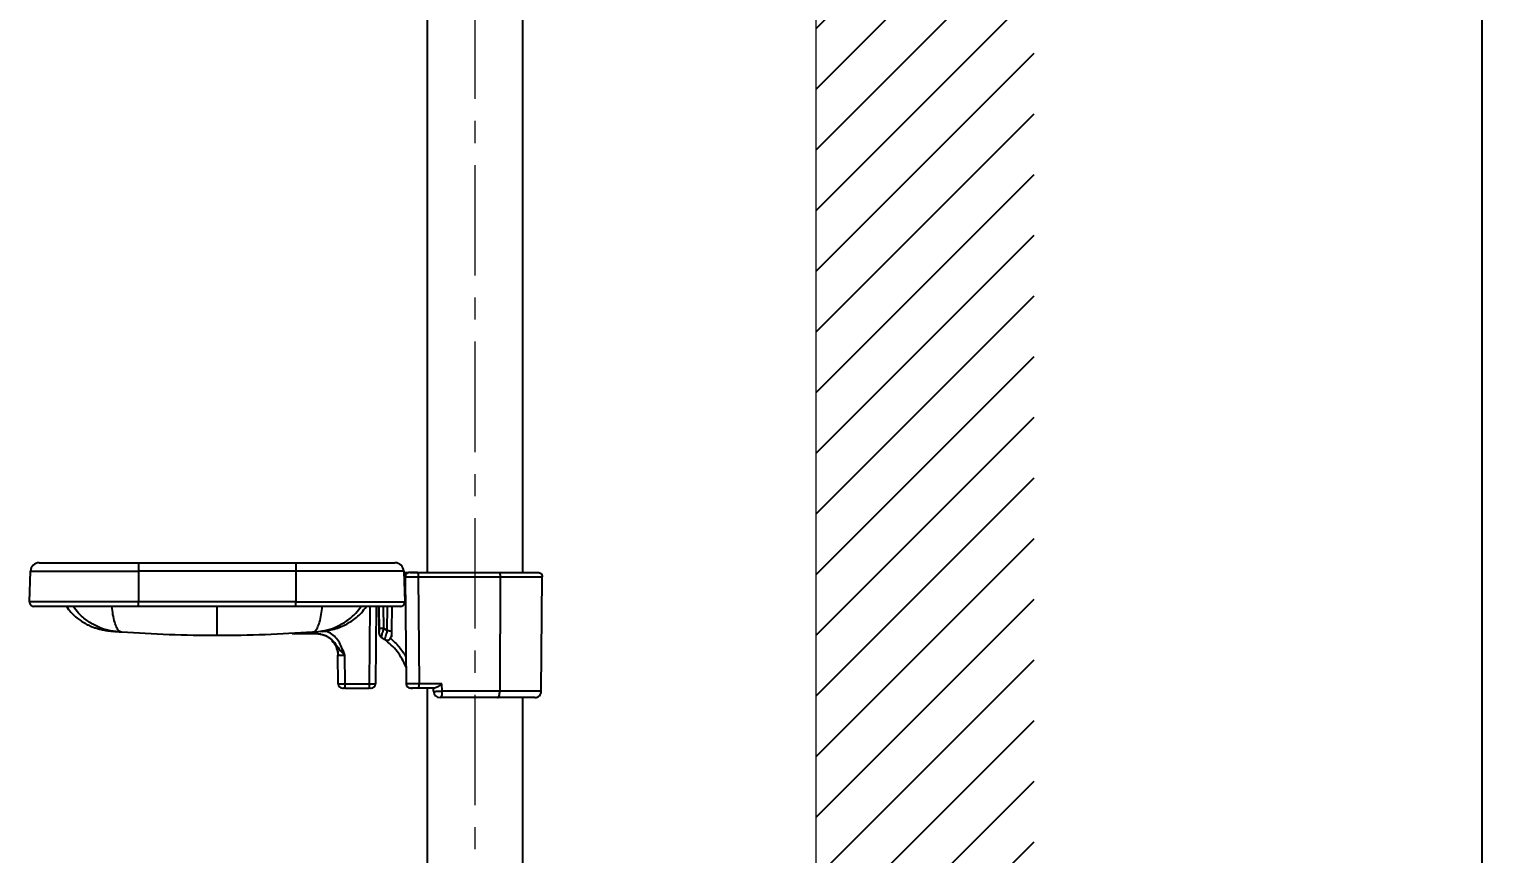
# Model space of a CAD drawing. Header units: millimetres. Extents: x 6110 to 6704, y -3675 to -2835.
# Drawn here: x 6552.2 to 6637, y -3327.8 to -3280.4 of the extents above; entities that cross this region are included whole.
import ezdxf

# ---------------------------------------------------------------- set-up
doc = ezdxf.new("R2010")
doc.units = ezdxf.units.MM
doc.header["$LTSCALE"] = 0.1
doc.linetypes.add('CENTERX2', pattern=[101.6, 63.5, -12.7, 12.7, -12.7])
doc.layers.get('0').update_dxf_attribs({"lineweight": 13})
doc.layers.add('CENTER', color=1, linetype='CENTERX2', lineweight=15)
doc.layers.add('DIM', color=3, linetype='Continuous', lineweight=9)
doc.layers.add('hatch', color=2, linetype='Continuous')
doc.styles.get("Standard").update_dxf_attribs({"font": 'arial.ttf'})
doc.dimstyles.new('ISO-25', dxfattribs={"dimtxt": 2.5, "dimasz": 2.5, "dimexe": 1.25, "dimexo": 0.625, "dimtad": 1, "dimlfac": 5, "dimtxsty": 'Standard', "dimcen": 2.5, "dimadec": 0, "dimazin": 0, "dimtfac": 1, "dimtmove": 0, "dimatfit": 3, "dimfxl": 0, "dimarcsym": 0})

# ---------------------------------------------------------------- blocks, each defined once
blk = doc.blocks.new('*D56')
at = {"layer": 'Defpoints', "color": 0}
for p in [(6610.005, -3179.47), (6596.348, -3361.052), (6635.767, -3361.052)]:
    blk.add_point(p, dxfattribs=at)
at = {"layer": 'DIM', "color": 0, "lineweight": -2}
for p, q in [((6610.63, -3179.47), (6637.017, -3179.47)), ((6635.767, -3183.47), (6635.767, -3357.052)), ((6596.973, -3361.052), (6637.017, -3361.052))]:
    blk.add_line(p, q, dxfattribs=at)
at = {"layer": 'DIM', "color": 0}
for points in [[(6635.101, -3183.47), (6636.434, -3183.47), (6635.767, -3179.47)], [(6635.101, -3357.052), (6636.434, -3357.052), (6635.767, -3361.052)]]:
    blk.add_solid(points, dxfattribs=at)
at = {"layer": 'DIM', "color": 0, "insert": (6633.099, -3270.261), "char_height": 4, "attachment_point": 5, "rotation": 90}
blk.add_mtext('730', dxfattribs=at)

msp = doc.modelspace()

# ---------------------------------------------------------------- hatches: boundary and pattern name
at = {"layer": 'hatch'}
h = msp.add_hatch(dxfattribs=at)
h.set_pattern_fill('ANSI31', color=256, scale=0.777568)
h.set_pattern_definition([(45, (5809.2703, -3576.218), (-1.7456907, 1.7456907), [])])
edge = h.paths.add_edge_path()
edge.add_spline(control_points=[(6597.4753, -3341.3519), (6597.5331, -3341.3659), (6597.6353, -3341.3823), (6597.7761, -3341.3823), (6597.8566, -3341.3722), (6597.8936, -3341.3655)], knot_values=[0, 0, 0, 0, 0.4237752, 0.7322165, 1, 1, 1, 1], degree=3, periodic=0)
edge.add_line((6597.5166, -3341.3576), (6597.9333, -3341.3576))
edge.add_arc((6597.7003, -3340.2901), 1.0927, 280.190547, 282.316356, ccw=False)
edge.add_spline(control_points=[(6597.8936, -3341.3655), (6597.8566, -3341.3722), (6597.7761, -3341.3823), (6597.6353, -3341.3823), (6597.5331, -3341.3659), (6597.4753, -3341.3519)], knot_values=[0, 0, 0, 0, 0.2677835, 0.5762248, 1, 1, 1, 1], degree=3, periodic=0)
edge.add_line((6597.4668, -3341.3969), (6597.4668, -3343.342))
edge.add_line((6597.4668, -3343.342), (6597.5166, -3343.342))
edge.add_spline(control_points=[(6597.8936, -3343.3341), (6597.8566, -3343.3274), (6597.7761, -3343.3174), (6597.6353, -3343.3174), (6597.5331, -3343.3338), (6597.4753, -3343.3478)], knot_values=[0, 0, 0, 0, 0.2677887, 0.5762346, 1, 1, 1, 1], degree=3, periodic=0)
edge.add_line((6600.0995, -3343.1305), (6600.2847, -3343.1305))
edge.add_ellipse((6599.6335, -3342.3498), major_axis=(0, -1), ratio=0.6666667, start_angle=218.682187, end_angle=321.317813, ccw=False)
edge.add_line((6598.6491, -3341.3576), (6597.5166, -3341.3576))
edge.add_spline(control_points=[(6597.4753, -3341.3519), (6597.5331, -3341.3659), (6597.6353, -3341.3823), (6597.7761, -3341.3823), (6597.8566, -3341.3722), (6597.8936, -3341.3655)], knot_values=[0, 0, 0, 0, 0.4237752, 0.7322165, 1, 1, 1, 1], degree=3, periodic=0)
edge.add_arc((6597.7003, -3340.2901), 1.0927, 280.190547, 282.316356)
edge.add_line((6597.9333, -3341.3576), (6605.717, -3341.3576))
edge.add_line((6605.717, -3341.3576), (6605.717, -3343.342))
edge.add_line((6605.717, -3343.342), (6597.5166, -3343.342))
edge.add_spline(control_points=[(6597.8936, -3343.3341), (6597.8566, -3343.3274), (6597.7761, -3343.3174), (6597.6353, -3343.3174), (6597.5331, -3343.3338), (6597.4753, -3343.3478)], knot_values=[0, 0, 0, 0, 0.2677887, 0.5762346, 1, 1, 1, 1], degree=3, periodic=0)
edge.add_line((6597.4753, -3343.3478), (6597.4668, -3343.3498))
edge.add_line((6597.4668, -3343.3498), (6597.4668, -3356.3501))
edge.add_line((6597.4668, -3356.3501), (6597.4753, -3356.3522))
edge.add_spline(control_points=[(6597.4753, -3356.3522), (6597.5331, -3356.3662), (6597.6353, -3356.3826), (6597.7761, -3356.3826), (6597.8566, -3356.3725), (6597.8936, -3356.3659)], knot_values=[0, 0, 0, 0, 0.4237752, 0.7322165, 1, 1, 1, 1], degree=3, periodic=0)
edge.add_line((6597.5166, -3356.358), (6597.9333, -3356.358))
edge.add_arc((6597.7003, -3355.2905), 1.0927, 280.190547, 282.316356, ccw=False)
edge.add_spline(control_points=[(6597.8936, -3356.3659), (6597.8566, -3356.3725), (6597.7761, -3356.3826), (6597.6353, -3356.3826), (6597.5331, -3356.3662), (6597.4753, -3356.3522)], knot_values=[0, 0, 0, 0, 0.2677835, 0.5762248, 1, 1, 1, 1], degree=3, periodic=0)
edge.add_line((6597.4668, -3356.3973), (6597.4668, -3358.3423))
edge.add_line((6597.4668, -3358.3423), (6597.5166, -3358.3423))
edge.add_spline(control_points=[(6597.8936, -3358.3344), (6597.8566, -3358.3278), (6597.7761, -3358.3177), (6597.6353, -3358.3177), (6597.5331, -3358.3341), (6597.4753, -3358.3481)], knot_values=[0, 0, 0, 0, 0.2677887, 0.5762346, 1, 1, 1, 1], degree=3, periodic=0)
edge.add_line((6599.0317, -3358.1308), (6599.2169, -3358.1308))
edge.add_ellipse((6599.6335, -3357.3501), major_axis=(0, -1), ratio=0.6666667, start_angle=218.682187, end_angle=321.317813, ccw=False)
edge.add_line((6598.6491, -3356.358), (6597.5166, -3356.358))
edge.add_spline(control_points=[(6597.4753, -3356.3522), (6597.5331, -3356.3662), (6597.6353, -3356.3826), (6597.7761, -3356.3826), (6597.8566, -3356.3725), (6597.8936, -3356.3659)], knot_values=[0, 0, 0, 0, 0.4237752, 0.7322165, 1, 1, 1, 1], degree=3, periodic=0)
edge.add_arc((6597.7003, -3355.2905), 1.0927, 280.190547, 282.316356)
edge.add_line((6597.9333, -3356.358), (6605.717, -3356.358))
edge.add_line((6605.717, -3356.358), (6605.717, -3358.3423))
edge.add_line((6605.717, -3358.3423), (6597.5166, -3358.3423))
edge.add_spline(control_points=[(6597.8936, -3358.3344), (6597.8566, -3358.3278), (6597.7761, -3358.3177), (6597.6353, -3358.3177), (6597.5331, -3358.3341), (6597.4753, -3358.3481)], knot_values=[0, 0, 0, 0, 0.2677887, 0.5762346, 1, 1, 1, 1], degree=3, periodic=0)
edge.add_line((6597.4753, -3358.3481), (6597.4668, -3358.3502))
edge.add_line((6597.4668, -3358.3502), (6597.4668, -3594.1641))
edge.add_line((6597.4668, -3594.1641), (6610.0143, -3594.1641))
edge.add_line((6610.0143, -3594.1641), (6610.0143, -3017.7979))
edge.add_line((6610.0143, -3017.7979), (6597.4668, -3017.7979))
edge.add_line((6597.4668, -3017.7979), (6597.4668, -3341.3498))
edge.add_line((6597.4668, -3341.3498), (6597.4753, -3341.3519))

# ---------------------------------------------------------------- linework, layer by layer
msp.add_line((6597.4668, -3594.1641), (6597.4668, -3017.1874))
at = {"linetype": 'Continuous', "lineweight": 25}
for p, q in [((6575.0918, -3244.2628), (6575.0918, -3311.6033)), ((6580.5918, -3311.6033), (6580.5918, -3244.2628)), ((6558.4924, -3311.0518), (6558.4924, -3311.5368)), ((6558.4924, -3311.0518), (6567.5374, -3311.0518)), ((6567.5374, -3311.0518), (6567.5374, -3311.5368)), ((6552.2203, -3313.3043), (6552.282, -3311.5367)), ((6558.4924, -3311.5368), (6558.4924, -3313.3043)), ((6567.5374, -3311.5368), (6558.4924, -3311.5368)), ((6567.5374, -3311.5368), (6567.5374, -3313.3043)), ((6573.7479, -3311.5368), (6573.8096, -3313.3043)), ((6573.7502, -3311.6033), (6574.0488, -3311.6033)), ((6573.7591, -3311.8568), (6573.8413, -3311.8568)), ((6573.8414, -3311.8565), (6573.8413, -3311.8565)), ((6573.8413, -3311.8568), (6573.895, -3318.0124)), ((6574.5151, -3311.6033), (6579.2154, -3311.6033)), ((6574.589, -3311.8568), (6579.2998, -3311.8562)), ((6574.589, -3311.8568), (6574.6427, -3318.0124)), ((6579.2998, -3311.8562), (6579.2782, -3318.4406)), ((6581.6638, -3318.4425), (6581.7213, -3311.855)), ((6558.4924, -3313.3043), (6552.2203, -3313.3043)), ((6567.5374, -3313.3043), (6558.4924, -3313.3043)), ((6558.4924, -3313.5643), (6558.4924, -3313.3043)), ((6567.5374, -3313.5643), (6558.4924, -3313.5643)), ((6567.5374, -3313.5643), (6567.5374, -3313.3043)), ((6567.5374, -3313.3043), (6573.8096, -3313.3043)), ((6571.7911, -3313.5643), (6571.7528, -3318.0136)), ((6572.1685, -3313.5643), (6572.1296, -3318.0136)), ((6572.3344, -3314.8248), (6572.3234, -3313.5643)), ((6572.3234, -3313.5643), (6572.3361, -3315.0137)), ((6572.5747, -3313.5643), (6572.5857, -3314.8248)), ((6572.7956, -3314.9597), (6572.8077, -3313.5643)), ((6573.059, -3313.5643), (6573.0468, -3314.9597)), ((6567.3306, -3315.1221), (6567.3807, -3315.1221)), ((6567.3807, -3315.1221), (6567.3807, -3315.1221)), ((6567.3808, -3315.1221), (6568.7156, -3315.1221)), ((6567.3808, -3315.1221), (6568.7097, -3315.1221)), ((6568.6918, -3315.0352), (6568.9751, -3314.9892)), ((6568.705, -3315.1048), (6568.9874, -3315.1516)), ((6568.9772, -3315.002), (6569.296, -3314.9772)), ((6569.0957, -3315.0038), (6569.2787, -3314.9808)), ((6572.3368, -3315.1012), (6572.3448, -3315.1618)), ((6572.3448, -3315.1617), (6572.3448, -3315.1811)), ((6572.6423, -3315.4634), (6572.4504, -3315.3288)), ((6572.5857, -3314.8248), (6572.7956, -3314.9597)), ((6572.6449, -3315.4558), (6572.6884, -3315.4886)), ((6573.0443, -3315.2486), (6573.0341, -3315.3068)), ((6573.0441, -3315.2645), (6573.0367, -3315.3227)), ((6573.0368, -3315.3228), (6573.037, -3315.3073)), ((6569.8748, -3315.9272), (6569.9121, -3316.0278)), ((6569.9307, -3316.0962), (6569.9659, -3316.3673)), ((6569.9659, -3316.3673), (6569.9799, -3316.3658)), ((6569.9802, -3318.0136), (6569.9659, -3316.3673)), ((6570.2562, -3316.2805), (6570.1115, -3316.1241)), ((6570.2527, -3316.0754), (6570.3131, -3316.2632)), ((6570.2562, -3316.2805), (6570.3131, -3316.2632)), ((6570.3426, -3316.3673), (6570.2562, -3316.2805)), ((6570.3131, -3316.2632), (6570.3427, -3316.3673)), ((6570.3427, -3316.3673), (6570.3571, -3318.0136)), ((6570.3571, -3318.0136), (6571.7528, -3318.0136)), ((6570.3571, -3318.0136), (6570.3571, -3318.2627)), ((6575.9373, -3318.0124), (6574.6427, -3318.0124)), ((6575.9522, -3318.4406), (6575.9373, -3318.0124)), ((6570.3571, -3318.2627), (6571.7528, -3318.2627)), ((6571.7528, -3318.2438), (6571.7528, -3318.2627)), ((6571.7979, -3318.2627), (6571.7528, -3318.2627)), ((6574.5689, -3318.2615), (6574.2239, -3318.2615)), ((6574.5689, -3318.2615), (6574.5956, -3318.2435)), ((6575.5334, -3318.2615), (6574.5689, -3318.2615)), ((6575.0918, -3318.2615), (6575.0918, -3357.7268)), ((6575.4649, -3318.4505), (6575.4583, -3318.2615)), ((6579.1514, -3318.8142), (6575.8415, -3318.8142)), ((6579.2782, -3318.4406), (6575.9522, -3318.4406)), ((6580.5918, -3357.7268), (6580.5918, -3318.8142))]:
    msp.add_line(p, q, dxfattribs=at)
at = {"linetype": 'Continuous', "lineweight": 25, "flags": 128}
msp.add_lwpolyline([(6574.5151, -3311.6033), (6574.5296, -3311.6082), (6574.5435, -3311.6227), (6574.5564, -3311.6461), (6574.5676, -3311.6777), (6574.5767, -3311.7161), (6574.5835, -3311.76), (6574.5877, -3311.8075), (6574.589, -3311.8568)], dxfattribs=at)
at = {"linetype": 'Continuous', "lineweight": 25}
for centre, radius, start, end in [((6552.7842, -3311.5543), 0.5025, 90.00631, 177.996412), ((6573.2457, -3311.5543), 0.5025, 1.998843, 90.003937), ((6552.4714, -3313.3131), 0.2513, 177.999923, 270), ((6573.5585, -3313.3131), 0.2513, 269.991695, 2), ((6570.2315, -3318.0114), 0.2513, 180.499997, 269.999995), ((6571.8784, -3318.0114), 0.2513, 269.999999, 359.5), ((6574.1463, -3318.0102), 0.2513, 180.499981, 269.999555), ((6575.8415, -3318.4373), 0.3769, 182, 270)]:
    msp.add_arc(centre, radius, start, end, dxfattribs=at)
for points, knots in [([(6552.7841, -3311.0518), (6552.8027, -3311.0518), (6552.8408, -3311.0518), (6553.1584, -3311.0518), (6553.6851, -3311.0518), (6554.4274, -3311.0518), (6555.1908, -3311.0518), (6555.8621, -3311.0518), (6556.5483, -3311.0518), (6557.4272, -3311.0518), (6558.1443, -3311.0518), (6558.4924, -3311.0518)], [0, 0, 0, 0, 0.116497, 0.2399719, 0.36858, 0.4999173, 0.631255, 0.6956339, 0.7600277, 0.8835031, 1, 1, 1, 1]), ([(6567.5374, -3311.0518), (6567.8856, -3311.0518), (6568.6028, -3311.0518), (6569.6666, -3311.0518), (6570.6896, -3311.0518), (6571.6025, -3311.0518), (6572.2223, -3311.0518), (6572.6148, -3311.0518), (6572.9258, -3311.0518), (6573.1893, -3311.0518), (6573.2272, -3311.0518), (6573.2457, -3311.0518)], [0, 0, 0, 0, 0.11649679, 0.23997172, 0.36858003, 0.49991773, 0.63125487, 0.69563393, 0.76002821, 0.88350325, 1, 1, 1, 1]), ([(6552.282, -3311.5367), (6552.3051, -3311.5367), (6552.3513, -3311.5367), (6552.7206, -3311.5367), (6553.2946, -3311.5368), (6554.0729, -3311.5367), (6555.0198, -3311.5368), (6556.1005, -3311.5368), (6557.273, -3311.5368), (6558.086, -3311.5368), (6558.4924, -3311.5368)], [0, 0, 0, 0, 0.1250001, 0.2499997, 0.3749997, 0.5, 0.6250001, 0.7499999, 0.8749999, 1, 1, 1, 1]), ([(6573.7479, -3311.5368), (6573.7248, -3311.5368), (6573.6785, -3311.5368), (6573.3093, -3311.5368), (6572.7353, -3311.5368), (6571.957, -3311.5368), (6571.0101, -3311.5368), (6569.9294, -3311.5368), (6568.7568, -3311.5368), (6567.9439, -3311.5368), (6567.5374, -3311.5368)], [0, 0, 0, 0, 0.1250001, 0.2499996, 0.3749996, 0.4999999, 0.625, 0.7499999, 0.8749999, 1, 1, 1, 1]), ([(6574.0925, -3311.6033), (6574.0594, -3311.6072), (6573.9932, -3311.6148), (6573.9099, -3311.6735), (6573.8519, -3311.7574), (6573.8448, -3311.8237), (6573.8413, -3311.8568)], [0, 0, 0, 0, 0.2499995, 0.4999993, 0.7499967, 1, 1, 1, 1]), ([(6573.8413, -3311.8568), (6573.8446, -3311.8568), (6573.851, -3311.8568), (6573.9012, -3311.8568), (6573.9757, -3311.8568), (6574.0726, -3311.8568), (6574.1871, -3311.8568), (6574.3156, -3311.8568), (6574.4535, -3311.8568), (6574.5435, -3311.8568), (6574.589, -3311.8568)], [0, 0, 0, 0, 0.1291199, 0.2554504, 0.3789905, 0.4997399, 0.6204211, 0.744025, 0.8705506, 1, 1, 1, 1]), ([(6574.1266, -3311.6033), (6574.1269, -3311.6033), (6574.1359, -3311.6033), (6574.1683, -3311.6033), (6574.223, -3311.6033), (6574.2898, -3311.6033), (6574.3632, -3311.6033), (6574.4403, -3311.6033), (6574.49, -3311.6033), (6574.5151, -3311.6033)], [0, 0, 0, 0, 0.0069374, 0.172201, 0.3375887, 0.5026835, 0.6682493, 0.8325129, 1, 1, 1, 1]), ([(6574.5424, -3311.6211), (6574.4932, -3311.6182), (6574.3978, -3311.6127), (6574.2689, -3311.6072), (6574.1713, -3311.6038), (6574.1413, -3311.6035), (6574.1268, -3311.6034)], [0, 0, 0, 0, 0.27356065, 0.53139626, 0.77346683, 1, 1, 1, 1]), ([(6579.2154, -3311.6033), (6579.2262, -3311.6071), (6579.2478, -3311.6147), (6579.2739, -3311.6729), (6579.2951, -3311.7567), (6579.2983, -3311.8231), (6579.2998, -3311.8562)], [0, 0, 0, 0, 0.2489741, 0.4982379, 0.7497878, 1, 1, 1, 1]), ([(6579.2154, -3311.6033), (6579.535, -3311.6033), (6580.1741, -3311.6033), (6580.893, -3311.6033), (6581.3781, -3311.6033), (6581.4394, -3311.6033), (6581.47, -3311.6033)], [0, 0, 0, 0, 0.25, 0.4999998, 0.7499991, 1, 1, 1, 1]), ([(6579.2998, -3311.8562), (6579.6429, -3311.8562), (6580.329, -3311.856), (6581.1013, -3311.8558), (6581.6225, -3311.8556), (6581.6883, -3311.8554), (6581.7213, -3311.8553)], [0, 0, 0, 0, 0.2499998, 0.5000001, 0.7500003, 1, 1, 1, 1]), ([(6581.47, -3311.6033), (6581.503, -3311.6071), (6581.569, -3311.6147), (6581.6521, -3311.673), (6581.7102, -3311.7563), (6581.7176, -3311.8223), (6581.7213, -3311.8553)], [0, 0, 0, 0, 0.2500001, 0.4999949, 0.7500012, 1, 1, 1, 1]), ([(6558.4924, -3313.5643), (6558.1252, -3313.5643), (6557.3688, -3313.5643), (6556.4418, -3313.5643), (6555.718, -3313.5643), (6555.0099, -3313.5643), (6554.2044, -3313.5643), (6553.5508, -3313.5643), (6553.1368, -3313.5643), (6552.8087, -3313.5643), (6552.5309, -3313.5643), (6552.4908, -3313.5643), (6552.4714, -3313.5643)], [0, 0, 0, 0, 0.11647744, 0.23993204, 0.30430137, 0.3686841, 0.50000027, 0.63131587, 0.69568487, 0.76006794, 0.88352292, 1, 1, 1, 1]), ([(6554.3451, -3313.5643), (6554.4276, -3313.6789), (6554.6067, -3313.9277), (6554.9131, -3314.1954), (6555.1447, -3314.3671), (6555.2788, -3314.4549), (6555.353, -3314.5006), (6555.4239, -3314.5419), (6555.5281, -3314.5991), (6555.6759, -3314.672), (6555.8533, -3314.7462), (6556.0501, -3314.814), (6556.2615, -3314.8723), (6556.4946, -3314.9224), (6556.7584, -3314.9665), (6556.9502, -3314.9897), (6557.0526, -3315.002)], [0, 0, 0, 0, 0.0406055, 0.0881352, 0.1160526, 0.1243143, 0.1335745, 0.1450271, 0.1592641, 0.1971499, 0.2685839, 0.3647057, 0.4858221, 0.6320524, 0.8034431, 1, 1, 1, 1]), ([(6557.3381, -3315.0352), (6557.1357, -3315.0097), (6556.7209, -3314.9574), (6556.114, -3314.7397), (6555.5414, -3314.4056), (6555.0648, -3314.0118), (6554.8328, -3313.6969), (6554.7352, -3313.5643)], [0, 0, 0, 0, 0.19794475, 0.40576324, 0.62130047, 0.84058292, 1, 1, 1, 1]), ([(6557.5252, -3315.049), (6557.4767, -3315.0344), (6557.377, -3315.0043), (6557.2397, -3314.8088), (6557.118, -3314.4873), (6557.0208, -3314.0734), (6556.9819, -3313.7251), (6556.964, -3313.5643)], [0, 0, 0, 0, 0.1913457, 0.3930256, 0.6028724, 0.8166774, 1, 1, 1, 1]), ([(6563.0149, -3315.2477), (6563.0149, -3315.2365), (6563.0149, -3315.2134), (6563.0149, -3315.0237), (6563.0149, -3314.708), (6563.0149, -3314.2611), (6563.015, -3313.866), (6563.015, -3313.6095), (6563.015, -3313.5643)], [0, 0, 0, 0, 0.1774704, 0.3647475, 0.5597961, 0.7586104, 0.9574238, 1, 1, 1, 1]), ([(6573.5585, -3313.5643), (6573.539, -3313.5643), (6573.499, -3313.5643), (6573.2211, -3313.5643), (6572.8931, -3313.5643), (6572.4791, -3313.5643), (6571.8254, -3313.5643), (6571.02, -3313.5643), (6570.3119, -3313.5643), (6569.5881, -3313.5643), (6568.661, -3313.5643), (6567.9046, -3313.5643), (6567.5374, -3313.5643)], [0, 0, 0, 0, 0.1164775, 0.2399322, 0.3043013, 0.3686838, 0.4999997, 0.6313156, 0.6956849, 0.7600679, 0.8835224, 1, 1, 1, 1]), ([(6568.5047, -3315.049), (6568.5532, -3315.0344), (6568.6529, -3315.0043), (6568.7902, -3314.8088), (6568.9119, -3314.4873), (6569.0091, -3314.0734), (6569.048, -3313.7251), (6569.0659, -3313.5643)], [0, 0, 0, 0, 0.1913459, 0.3930281, 0.602871, 0.8166789, 1, 1, 1, 1]), ([(6568.9751, -3314.9892), (6569.0821, -3314.9745), (6569.4011, -3314.9309), (6569.9154, -3314.7376), (6570.4885, -3314.4062), (6570.965, -3314.0116), (6571.197, -3313.6968), (6571.2947, -3313.5643)], [0, 0, 0, 0, 0.1156281, 0.3447489, 0.582424, 0.8242386, 1, 1, 1, 1]), ([(6569.2787, -3314.9809), (6569.5326, -3314.9265), (6570.0409, -3314.8178), (6570.7301, -3314.4458), (6571.2675, -3314.0271), (6571.5099, -3313.6901), (6571.6004, -3313.5643)], [0, 0, 0, 0, 0.2775533, 0.5555702, 0.8340263, 1, 1, 1, 1]), ([(6557.3381, -3315.0352), (6557.2109, -3315.0254), (6556.9565, -3315.0058), (6556.9202, -3315.0027), (6556.9021, -3315.0012)], [0, 0, 0, 0, 0.4998881, 1, 1, 1, 1]), ([(6557.5252, -3315.049), (6557.5009, -3315.0472), (6557.4526, -3315.0437), (6557.394, -3315.0393), (6557.3515, -3315.0362), (6557.3425, -3315.0355), (6557.3381, -3315.0352)], [0, 0, 0, 0, 0.2549664, 0.5066942, 0.7546911, 1, 1, 1, 1]), ([(6563.0149, -3315.2477), (6562.0897, -3315.2391), (6560.2405, -3315.2218), (6558.4299, -3315.1066), (6557.5252, -3315.049)], [0, 0, 0, 0, 0.5003152, 1, 1, 1, 1]), ([(6568.5047, -3315.049), (6567.6, -3315.1066), (6565.7894, -3315.2218), (6563.9401, -3315.2391), (6563.0149, -3315.2477)], [0, 0, 0, 0, 0.4996851, 1, 1, 1, 1]), ([(6568.6918, -3315.0352), (6568.6873, -3315.0355), (6568.6784, -3315.0362), (6568.6358, -3315.0393), (6568.5773, -3315.0437), (6568.529, -3315.0472), (6568.5047, -3315.049)], [0, 0, 0, 0, 0.2452866, 0.4933133, 0.7450431, 1, 1, 1, 1]), ([(6568.7097, -3315.1221), (6568.8689, -3315.1391), (6569.1113, -3315.1651), (6569.4029, -3315.3208), (6569.6384, -3315.5137), (6569.7958, -3315.7073), (6569.8478, -3315.8535), (6569.8537, -3315.8701)], [0, 0, 0, 0, 0.3289192, 0.5009709, 0.6775872, 0.9634218, 1, 1, 1, 1]), ([(6568.7156, -3315.0334), (6568.7156, -3315.0463), (6568.7156, -3315.0723), (6568.7156, -3315.0957), (6568.7156, -3315.103), (6568.7156, -3315.1048)], [0, 0, 0, 0, 0.4260572, 0.8520956, 1, 1, 1, 1]), ([(6568.7156, -3315.1048), (6568.7156, -3315.1091), (6568.7156, -3315.1199), (6568.7156, -3315.1213), (6568.7156, -3315.1221)], [0, 0, 0, 0, 0.3949814, 1, 1, 1, 1]), ([(6568.9798, -3315.1511), (6568.9878, -3315.1524), (6569.0438, -3315.1617), (6569.1232, -3315.1877), (6569.2598, -3315.2404), (6569.3747, -3315.2989), (6569.4564, -3315.359), (6569.4803, -3315.3765)], [0, 0, 0, 0, 0.0441696, 0.3070781, 0.4498725, 0.8391838, 1, 1, 1, 1]), ([(6570.2527, -3316.0754), (6570.1503, -3315.8428), (6569.9966, -3315.4935), (6569.6196, -3315.1461), (6569.3923, -3315.0359), (6569.2787, -3314.9809)], [0, 0, 0, 0, 0.49905873, 0.74954116, 1, 1, 1, 1]), ([(6569.4803, -3315.3765), (6569.4954, -3315.3871), (6569.6327, -3315.4826), (6569.8478, -3315.7439), (6570.0206, -3315.993), (6570.1115, -3316.1241)], [0, 0, 0, 0, 0.0554013, 0.5032237, 1, 1, 1, 1]), ([(6569.4811, -3315.3755), (6569.487, -3315.3812), (6569.5251, -3315.4181), (6569.5836, -3315.4769), (6569.6331, -3315.5266)], [0, 0, 0, 0, 0.1545087, 1, 1, 1, 1]), ([(6569.6231, -3315.5291), (6569.7229, -3315.6416), (6569.8635, -3315.8002), (6569.8943, -3316.0051), (6569.9032, -3316.0646)], [0, 0, 0, 0, 0.7096124, 1, 1, 1, 1]), ([(6572.3344, -3314.8248), (6572.3382, -3314.8251), (6572.3458, -3314.8256), (6572.4039, -3314.8258), (6572.4869, -3314.8256), (6572.5527, -3314.8251), (6572.5857, -3314.8248)], [0, 0, 0, 0, 0.24998634, 0.49999294, 0.74999422, 1, 1, 1, 1]), ([(6572.337, -3315.1209), (6572.337, -3315.1199), (6572.337, -3315.1179), (6572.3368, -3315.0976), (6572.3365, -3315.0671), (6572.3361, -3315.0146), (6572.3354, -3314.9331), (6572.3347, -3314.8609), (6572.3344, -3314.8248)], [0, 0, 0, 0, 0.1236834, 0.2503006, 0.3725997, 0.5008058, 0.7500204, 1, 1, 1, 1]), ([(6572.337, -3315.1209), (6572.3384, -3315.1413), (6572.3411, -3315.181), (6572.3578, -3315.2171), (6572.366, -3315.2347)], [0, 0, 0, 0, 0.5119721, 1, 1, 1, 1]), ([(6572.3448, -3315.1806), (6572.3448, -3315.1807), (6572.3474, -3315.2015), (6572.3666, -3315.2399), (6572.4012, -3315.2916), (6572.4342, -3315.3165), (6572.4504, -3315.3288)], [0, 0, 0, 0, 0.0022236, 0.3381649, 0.6740962, 1, 1, 1, 1]), ([(6572.3448, -3315.1808), (6572.349, -3315.1965), (6572.354, -3315.2148), (6572.3634, -3315.2295), (6572.3648, -3315.2316)], [0, 0, 0, 0, 0.8543361, 1, 1, 1, 1]), ([(6572.3632, -3315.2304), (6572.375, -3315.2502), (6572.3992, -3315.2908), (6572.4352, -3315.3091), (6572.4536, -3315.3184)], [0, 0, 0, 0, 0.4867556, 1, 1, 1, 1]), ([(6572.4117, -3315.2912), (6572.4134, -3315.293), (6572.4258, -3315.3058), (6572.4414, -3315.313), (6572.4548, -3315.3192)], [0, 0, 0, 0, 0.14125229, 1, 1, 1, 1]), ([(6572.4536, -3315.3183), (6572.4536, -3315.3184), (6572.4505, -3315.3293), (6572.4504, -3315.329), (6572.4504, -3315.3288)], [0, 0, 0, 0, 0.01006959, 1, 1, 1, 1]), ([(6572.5857, -3314.8248), (6572.5698, -3314.8873), (6572.538, -3315.0133), (6572.5007, -3315.1516), (6572.4765, -3315.2386), (6572.4616, -3315.2912), (6572.4563, -3315.3092), (6572.4536, -3315.3183)], [0, 0, 0, 0, 0.2753721, 0.5553506, 0.7005764, 0.8492503, 1, 1, 1, 1]), ([(6572.6459, -3315.4529), (6572.6459, -3315.453), (6572.6423, -3315.4642), (6572.6423, -3315.4638), (6572.6423, -3315.4634)], [0, 0, 0, 0, 0.0059878, 1, 1, 1, 1]), ([(6572.6438, -3315.4513), (6572.668, -3315.4674), (6572.7144, -3315.4984), (6572.7926, -3315.5106), (6572.8576, -3315.5017), (6572.909, -3315.4795), (6572.9538, -3315.4465), (6572.9991, -3315.3947), (6573.036, -3315.3215), (6573.0416, -3315.2656), (6573.0444, -3315.2371)], [0, 0, 0, 0, 0.1524362, 0.2921437, 0.4058963, 0.4894467, 0.5831585, 0.7070327, 0.8507875, 1, 1, 1, 1]), ([(6573.8867, -3317.0533), (6573.7358, -3316.7416), (6573.4344, -3316.1186), (6572.9075, -3315.6698), (6572.6442, -3315.4455)], [0, 0, 0, 0, 0.5002843, 1, 1, 1, 1]), ([(6572.7956, -3314.9597), (6572.7778, -3315.0215), (6572.7419, -3315.1464), (6572.6997, -3315.2843), (6572.6723, -3315.3717), (6572.6551, -3315.4251), (6572.649, -3315.4436), (6572.6459, -3315.4529)], [0, 0, 0, 0, 0.27366667, 0.5529297, 0.69803387, 0.84733416, 1, 1, 1, 1]), ([(6572.7956, -3314.9597), (6572.8285, -3314.9599), (6572.8943, -3314.9604), (6572.9774, -3314.9607), (6573.0355, -3314.9604), (6573.043, -3314.9599), (6573.0468, -3314.9597)], [0, 0, 0, 0, 0.2500011, 0.5000022, 0.7499955, 1, 1, 1, 1]), ([(6572.9917, -3315.4005), (6573.1637, -3315.5587), (6573.5078, -3315.8752), (6573.757, -3316.2707), (6573.8816, -3316.4684)], [0, 0, 0, 0, 0.5000231, 1, 1, 1, 1]), ([(6573.0468, -3314.9597), (6573.0465, -3314.9964), (6573.0458, -3315.0699), (6573.0451, -3315.1532), (6573.0446, -3315.2081), (6573.0445, -3315.2278), (6573.0444, -3315.2374)], [0, 0, 0, 0, 0.3339517, 0.6676169, 0.8385371, 1, 1, 1, 1]), ([(6569.8921, -3315.9539), (6569.9143, -3316.0246), (6569.9575, -3316.1622), (6569.9681, -3316.3063), (6569.9732, -3316.3763)], [0, 0, 0, 0, 0.5141868, 1, 1, 1, 1]), ([(6569.9799, -3316.3658), (6569.9834, -3316.3652), (6569.9937, -3316.3634), (6570.071, -3316.3629), (6570.1942, -3316.3637), (6570.2931, -3316.3661), (6570.3426, -3316.3673)], [0, 0, 0, 0, 0.1453433, 0.4302031, 0.715051, 1, 1, 1, 1]), ([(6570.1115, -3316.1241), (6570.1332, -3316.1166), (6570.1765, -3316.1018), (6570.2273, -3316.0842), (6570.2527, -3316.0754)], [0, 0, 0, 0, 0.5000063, 1, 1, 1, 1]), ([(6569.9802, -3318.0136), (6569.9859, -3318.014), (6569.9972, -3318.0148), (6570.0844, -3318.0151), (6570.209, -3318.0148), (6570.3077, -3318.014), (6570.3571, -3318.0136)], [0, 0, 0, 0, 0.250002, 0.5000086, 0.750003, 1, 1, 1, 1]), ([(6571.7528, -3318.0136), (6571.8021, -3318.014), (6571.9009, -3318.0148), (6572.0255, -3318.0151), (6572.1126, -3318.0148), (6572.124, -3318.014), (6572.1296, -3318.0136)], [0, 0, 0, 0, 0.2499998, 0.4999938, 0.7499984, 1, 1, 1, 1]), ([(6571.7528, -3318.0136), (6571.7528, -3318.0462), (6571.7528, -3318.1112), (6571.7528, -3318.1961), (6571.7528, -3318.2279), (6571.7528, -3318.2438)], [0, 0, 0, 0, 0.3333279, 0.6666706, 1, 1, 1, 1]), ([(6574.6427, -3318.0124), (6574.5961, -3318.0126), (6574.5046, -3318.0131), (6574.3656, -3318.0136), (6574.2387, -3318.0139), (6574.1267, -3318.0139), (6574.0315, -3318.0139), (6573.9568, -3318.0136), (6573.9051, -3318.0131), (6573.8984, -3318.0126), (6573.895, -3318.0124)], [0, 0, 0, 0, 0.132549, 0.2600655, 0.3825483, 0.4999938, 0.6176352, 0.7401845, 0.8676422, 1, 1, 1, 1]), ([(6574.5956, -3318.2435), (6574.5961, -3318.2432), (6574.6059, -3318.2369), (6574.6218, -3318.1906), (6574.6392, -3318.1111), (6574.6415, -3318.0453), (6574.6427, -3318.0124)], [0, 0, 0, 0, 0.015719, 0.3438256, 0.6719175, 1, 1, 1, 1]), ([(6575.9373, -3318.0124), (6575.9075, -3318.0394), (6575.8461, -3318.0949), (6575.7346, -3318.1732), (6575.64, -3318.2302), (6575.5714, -3318.2575), (6575.5457, -3318.2602), (6575.5336, -3318.2615)], [0, 0, 0, 0, 0.2308905, 0.4759599, 0.7692131, 0.8912911, 1, 1, 1, 1]), ([(6570.2315, -3318.2627), (6570.2332, -3318.2627), (6570.2365, -3318.2627), (6570.2573, -3318.2627), (6570.2674, -3318.2627)], [0, 0, 0, 0, 0.50829, 1, 1, 1, 1]), ([(6570.268, -3318.2627), (6570.2694, -3318.2625), (6570.2725, -3318.2622), (6570.2907, -3318.2589), (6570.3193, -3318.2535), (6570.3454, -3318.2481), (6570.3591, -3318.2453)], [0, 0, 0, 0, 0.2116147, 0.4482848, 0.7109003, 1, 1, 1, 1]), ([(6571.7528, -3318.2453), (6571.7663, -3318.2481), (6571.7922, -3318.2535), (6571.8203, -3318.2589), (6571.8381, -3318.2622), (6571.841, -3318.2625), (6571.8423, -3318.2627)], [0, 0, 0, 0, 0.2890835, 0.551715, 0.7884071, 1, 1, 1, 1]), ([(6571.8417, -3318.2627), (6571.8522, -3318.2627), (6571.8733, -3318.2627), (6571.8767, -3318.2627), (6571.8784, -3318.2627)], [0, 0, 0, 0, 0.499318, 1, 1, 1, 1]), ([(6574.1802, -3318.2615), (6574.1704, -3318.2615), (6574.1504, -3318.2615), (6574.1477, -3318.2615), (6574.1463, -3318.2615)], [0, 0, 0, 0, 0.4885802, 1, 1, 1, 1]), ([(6574.1805, -3318.2615), (6574.1951, -3318.2613), (6574.2253, -3318.261), (6574.3229, -3318.2578), (6574.4515, -3318.2526), (6574.5467, -3318.2471), (6574.5957, -3318.2443)], [0, 0, 0, 0, 0.22680138, 0.46892749, 0.72659324, 1, 1, 1, 1]), ([(6575.4649, -3318.4505), (6575.4669, -3318.451), (6575.4709, -3318.452), (6575.5025, -3318.4526), (6575.5511, -3318.4524), (6575.6158, -3318.4513), (6575.6927, -3318.4495), (6575.7776, -3318.447), (6575.8664, -3318.444), (6575.9236, -3318.4418), (6575.9522, -3318.4406)], [0, 0, 0, 0, 0.12499893, 0.24999431, 0.37499821, 0.4999983, 0.62499758, 0.74999828, 0.87499973, 1, 1, 1, 1]), ([(6575.9522, -3318.4406), (6575.9505, -3318.4897), (6575.9469, -3318.5878), (6575.9213, -3318.7112), (6575.8848, -3318.7974), (6575.8559, -3318.8086), (6575.8415, -3318.8142)], [0, 0, 0, 0, 0.2499956, 0.4999966, 0.7500015, 1, 1, 1, 1]), ([(6579.1514, -3318.8142), (6579.1672, -3318.8086), (6579.1989, -3318.7974), (6579.2395, -3318.7112), (6579.2691, -3318.5878), (6579.2752, -3318.4897), (6579.2782, -3318.4406)], [0, 0, 0, 0, 0.2500049, 0.5000103, 0.7500066, 1, 1, 1, 1]), ([(6581.2869, -3318.8142), (6581.2579, -3318.8142), (6581.1999, -3318.8142), (6580.7405, -3318.8142), (6580.0597, -3318.8142), (6579.4542, -3318.8142), (6579.1514, -3318.8142)], [0, 0, 0, 0, 0.2500009, 0.4999999, 0.7499996, 1, 1, 1, 1]), ([(6581.6638, -3318.4406), (6581.6314, -3318.4406), (6581.5665, -3318.4406), (6581.053, -3318.4406), (6580.2922, -3318.4406), (6579.6162, -3318.4406), (6579.2782, -3318.4406)], [0, 0, 0, 0, 0.2500001, 0.4999999, 0.7499994, 1, 1, 1, 1]), ([(6581.2869, -3318.8142), (6581.336, -3318.8086), (6581.4342, -3318.7974), (6581.5584, -3318.7112), (6581.6457, -3318.5878), (6581.6578, -3318.4897), (6581.6638, -3318.4406)], [0, 0, 0, 0, 0.2500003, 0.4999984, 0.7499985, 1, 1, 1, 1])]:
    msp.add_open_spline(points, degree=3, knots=knots, dxfattribs=at)
at = {"layer": 'CENTER'}
msp.add_line((6577.8418, -3084.9683), (6577.8418, -3361.0518), dxfattribs=at)

# ---------------------------------------------------------------- dimensions: what is measured, and where the dimension line sits
at = {"layer": 'DIM'}
dim = msp.add_linear_dim(base=(6635.7674, -3361.0518), p1=(6610.0048, -3179.4703), p2=(6596.3479, -3361.0518), angle=90, text='730', dimstyle='ISO-25', override={"dimtxt": 4, "dimasz": 4, "dimlfac": 4, "dimadec": 1, "dimfxl": 1.25}, dxfattribs=at)
dim.commit()
dim.dimension.update_dxf_attribs({"geometry": '*D56', "text_midpoint": (6633.0988, -3270.2611)})

doc.saveas('drawing.dxf')
